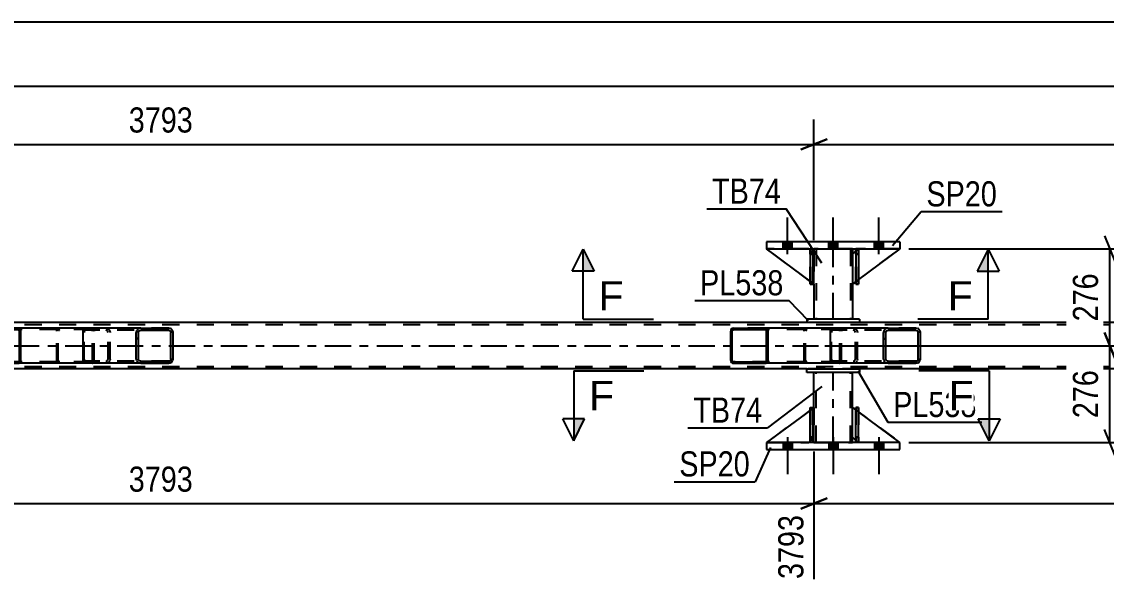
# Model space of a CAD drawing. Header units: millimetres. Extents: x 0 to 841, y 0 to 594.
# Drawn here: x 155.2 to 278.8, y 205.2 to 269.4 of the extents above; entities that cross this region are included whole.
import ezdxf

# ---------------------------------------------------------------- set-up
doc = ezdxf.new("R2010")
doc.units = ezdxf.units.MM
doc.linetypes.add('DXK_LINE_DOT2', pattern=[3.9198, 1.9599, -1.9599])
doc.linetypes.add('DXK_LINE_DOT3', pattern=[5.9187, 2.979, -0.9799, 0.9799, -0.9799])
doc.styles.add('Arial', font='ARIAL.TTF', dxfattribs={"height": 0.2})
doc.styles.add('Arial Narrow', font='ARIALN.TTF', dxfattribs={"height": 0.2})

# ---------------------------------------------------------------- blocks, each defined once
blk = doc.blocks.new('Bolt-318887466-3120 - 3094')
at = {"linetype": 'Continuous'}
for points in [[(241.98, 243.45), (243.02, 243.45), (243.02, 244.25), (241.98, 244.25)], [(241.98, 243.45), (243.02, 243.45), (243.02, 244.25), (241.98, 244.25)], [(241.98, 243.45), (243.02, 243.45), (243.02, 244.25), (241.98, 244.25)], [(247.18, 243.45), (248.22, 243.45), (248.22, 244.25), (247.18, 244.25)], [(247.18, 243.45), (248.22, 243.45), (248.22, 244.25), (247.18, 244.25)], [(252.38, 243.45), (253.42, 243.45), (253.42, 244.25), (252.38, 244.25)], [(252.38, 243.45), (253.42, 243.45), (253.42, 244.25), (252.38, 244.25)], [(252.38, 243.45), (253.42, 243.45), (253.42, 244.25), (252.38, 244.25)]]:
    blk.add_hatch(color=1, dxfattribs=at).paths.add_polyline_path(points)
at = {"color": 1, "linetype": 'Continuous'}
for p, q in [((242.5, 242.85), (242.5, 247.05)), ((242.5, 242.85), (242.5, 247.05)), ((242.5, 242.85), (242.5, 247.05)), ((247.7, 242.85), (247.7, 247.05)), ((247.7, 242.85), (247.7, 247.05)), ((252.9, 242.85), (252.9, 247.05)), ((252.9, 242.85), (252.9, 247.05)), ((252.9, 242.85), (252.9, 247.05)), ((241.98, 243.45), (241.98, 244.25)), ((241.98, 243.45), (241.98, 244.25)), ((241.98, 243.45), (241.98, 244.25)), ((243.02, 243.45), (243.02, 244.25)), ((243.02, 243.45), (243.02, 244.25)), ((243.02, 243.45), (243.02, 244.25)), ((247.18, 243.45), (247.18, 244.25)), ((247.18, 243.45), (247.18, 244.25)), ((248.22, 243.45), (248.22, 244.25)), ((248.22, 243.45), (248.22, 244.25)), ((252.38, 243.45), (252.38, 244.25)), ((252.38, 243.45), (252.38, 244.25)), ((252.38, 243.45), (252.38, 244.25)), ((253.42, 243.45), (253.42, 244.25)), ((253.42, 243.45), (253.42, 244.25)), ((253.42, 243.45), (253.42, 244.25))]:
    blk.add_line(p, q, dxfattribs=at)
blk = doc.blocks.new('Part-318887466-3236 - 3094')
at = {"linetype": 'Continuous'}
h = blk.add_hatch(dxfattribs=at)
h.set_pattern_fill('', scale=0.7, style=0, pattern_type=0)
h.set_pattern_definition([(45, (240.254, 234.2122), (-1.57154, 1.57154), [])])
h.paths.add_polyline_path([(240.28, 234.09), (240.25, 234.21), (240.18, 234.32), (240.07, 234.39), (239.94, 234.41), (236.36, 234.41), (236.23, 234.39), (236.12, 234.32), (236.05, 234.21), (236.02, 234.09), (236.02, 230.73), (236.05, 230.61), (236.12, 230.5), (236.23, 230.43), (236.36, 230.41), (239.94, 230.41), (240.07, 230.43), (240.18, 230.5), (240.25, 230.61), (240.28, 230.73)])
h.paths.add_polyline_path([(240.1, 230.67), (240.06, 230.62), (240, 230.58), (239.94, 230.57), (236.36, 230.57), (236.3, 230.58), (236.24, 230.62), (236.21, 230.67), (236.19, 230.73), (236.19, 234.09), (236.21, 234.15), (236.24, 234.2), (236.3, 234.24), (236.36, 234.25), (239.94, 234.25), (240, 234.24), (240.06, 234.2), (240.1, 234.15), (240.11, 234.09), (240.11, 230.73)])
at = {"color": 2, "linetype": 'Continuous'}
for p, q in [((236.05, 234.21), (236.02, 234.09)), ((236.02, 230.73), (236.02, 234.09)), ((236.19, 234.09), (236.21, 234.15)), ((236.19, 230.73), (236.19, 234.09)), ((236.21, 234.15), (236.24, 234.2)), ((236.36, 234.41), (236.23, 234.39)), ((236.24, 234.2), (236.3, 234.24)), ((236.3, 234.24), (236.36, 234.25)), ((236.36, 234.41), (239.94, 234.41)), ((236.36, 234.25), (239.94, 234.25)), ((247.64, 234.41), (239.94, 234.41)), ((240.07, 234.39), (239.94, 234.41)), ((239.94, 234.25), (240, 234.24)), ((240, 234.24), (240.06, 234.2)), ((240.06, 234.2), (240.1, 234.15)), ((240.1, 234.15), (240.11, 234.09)), ((240.11, 230.73), (240.11, 234.09)), ((240.28, 234.09), (240.25, 234.21)), ((240.28, 230.73), (240.28, 234.09)), ((236.02, 230.73), (236.05, 230.61)), ((236.21, 230.67), (236.19, 230.73)), ((236.24, 230.62), (236.21, 230.67)), ((236.23, 230.43), (236.36, 230.41)), ((236.3, 230.58), (236.24, 230.62)), ((236.36, 230.57), (236.3, 230.58)), ((236.36, 230.57), (239.94, 230.57)), ((236.36, 230.41), (239.94, 230.41)), ((240, 230.58), (239.94, 230.57)), ((239.94, 230.41), (240.07, 230.43)), ((247.64, 230.41), (239.94, 230.41)), ((240.06, 230.62), (240, 230.58)), ((240.1, 230.67), (240.06, 230.62)), ((240.11, 230.73), (240.1, 230.67)), ((240.25, 230.61), (240.28, 230.73))]:
    blk.add_line(p, q, dxfattribs=at)
at = {"color": 7, "linetype": 'DXK_LINE_DOT2'}
for p, q in [((239.94, 234.41), (236.36, 234.41)), ((248.29, 234.25), (236.36, 234.25)), ((244.37, 234.09), (244.4, 234.21)), ((244.37, 230.73), (244.37, 234.09)), ((244.56, 234.15), (244.54, 234.09)), ((244.54, 230.73), (244.54, 234.09)), ((244.59, 234.2), (244.56, 234.15)), ((244.58, 234.39), (244.71, 234.41)), ((244.65, 234.24), (244.59, 234.2)), ((244.71, 234.25), (244.65, 234.24)), ((248.29, 234.41), (247.64, 234.41)), ((248.29, 234.41), (248.42, 234.39)), ((248.35, 234.24), (248.29, 234.25)), ((248.41, 234.2), (248.35, 234.24)), ((248.45, 234.15), (248.41, 234.2)), ((248.46, 234.09), (248.45, 234.15)), ((248.46, 230.73), (248.46, 234.09)), ((248.6, 234.21), (248.62, 234.11)), ((248.62, 234.11), (248.63, 234.09)), ((248.63, 230.73), (248.63, 234.09)), ((248.29, 230.57), (236.36, 230.57)), ((239.94, 230.41), (236.36, 230.41)), ((244.4, 230.61), (244.37, 230.73)), ((244.54, 230.73), (244.56, 230.67)), ((244.56, 230.67), (244.59, 230.62)), ((244.71, 230.41), (244.58, 230.43)), ((244.59, 230.62), (244.61, 230.61)), ((244.61, 230.61), (244.65, 230.58)), ((244.65, 230.58), (244.71, 230.57)), ((248.29, 230.41), (247.64, 230.41)), ((248.29, 230.57), (248.35, 230.58)), ((248.42, 230.43), (248.29, 230.41)), ((248.35, 230.58), (248.41, 230.62)), ((248.41, 230.62), (248.45, 230.67)), ((248.45, 230.67), (248.46, 230.73)), ((248.62, 230.71), (248.6, 230.61)), ((248.63, 230.73), (248.62, 230.71))]:
    blk.add_line(p, q, dxfattribs=at)
at = {"color": 2, "linetype": 'Continuous'}
for centre, start, end in [((236.35, 234.08), 110.7583, 155.68), ((239.95, 234.08), 24.32, 69.2417), ((236.35, 230.74), 204.32, 249.2417), ((239.95, 230.74), 290.7583, 335.68)]:
    blk.add_arc(centre, 0.331, start, end, dxfattribs=at)
at = {"color": 7, "linetype": 'DXK_LINE_DOT2'}
for centre, start, end in [((244.7, 234.08), 110.7583, 155.68), ((244.7, 230.74), 204.32, 249.2417), ((248.3, 230.74), 290.7583, 335.68)]:
    blk.add_arc(centre, 0.331, start, end, dxfattribs=at)
blk = doc.blocks.new('Bolt-318887466-3119 - 3094')
at = {"linetype": 'Continuous'}
for points in [[(243.02, 221.37), (241.98, 221.37), (241.98, 220.57), (243.02, 220.57)], [(243.02, 221.37), (241.98, 221.37), (241.98, 220.57), (243.02, 220.57)], [(243.02, 221.37), (241.98, 221.37), (241.98, 220.57), (243.02, 220.57)], [(248.22, 221.37), (247.18, 221.37), (247.18, 220.57), (248.22, 220.57)], [(248.22, 221.37), (247.18, 221.37), (247.18, 220.57), (248.22, 220.57)], [(253.42, 221.37), (252.38, 221.37), (252.38, 220.57), (253.42, 220.57)], [(253.42, 221.37), (252.38, 221.37), (252.38, 220.57), (253.42, 220.57)], [(253.42, 221.37), (252.38, 221.37), (252.38, 220.57), (253.42, 220.57)]]:
    blk.add_hatch(color=1, dxfattribs=at).paths.add_polyline_path(points)
at = {"color": 1, "linetype": 'Continuous'}
for p, q in [((241.98, 221.37), (241.98, 220.57)), ((241.98, 221.37), (241.98, 220.57)), ((241.98, 221.37), (241.98, 220.57)), ((242.5, 221.97), (242.5, 217.77)), ((242.5, 221.97), (242.5, 217.77)), ((242.5, 221.97), (242.5, 217.77)), ((243.02, 221.37), (243.02, 220.57)), ((243.02, 221.37), (243.02, 220.57)), ((243.02, 221.37), (243.02, 220.57)), ((247.18, 221.37), (247.18, 220.57)), ((247.18, 221.37), (247.18, 220.57)), ((247.7, 221.97), (247.7, 217.77)), ((247.7, 221.97), (247.7, 217.77)), ((248.22, 221.37), (248.22, 220.57)), ((248.22, 221.37), (248.22, 220.57)), ((252.38, 221.37), (252.38, 220.57)), ((252.38, 221.37), (252.38, 220.57)), ((252.38, 221.37), (252.38, 220.57)), ((252.9, 221.97), (252.9, 217.77)), ((252.9, 221.97), (252.9, 217.77)), ((252.9, 221.97), (252.9, 217.77)), ((253.42, 221.37), (253.42, 220.57)), ((253.42, 221.37), (253.42, 220.57)), ((253.42, 221.37), (253.42, 220.57))]:
    blk.add_line(p, q, dxfattribs=at)
blk = doc.blocks.new('Part-318887466-3238 - 3094')
at = {"linetype": 'Continuous'}
h = blk.add_hatch(dxfattribs=at)
h.set_pattern_fill('', scale=0.7, style=0, pattern_type=0)
h.set_pattern_definition([(45, (155.1198, 234.2122), (-1.57154, 1.57154), [])])
h.paths.add_polyline_path([(155.15, 234.09), (155.12, 234.21), (155.05, 234.32), (154.94, 234.39), (154.81, 234.41), (151.23, 234.41), (151.1, 234.39), (150.99, 234.32), (150.91, 234.21), (150.89, 234.09), (150.89, 230.73), (150.91, 230.61), (150.99, 230.5), (151.1, 230.43), (151.23, 230.41), (154.81, 230.41), (154.94, 230.43), (155.05, 230.5), (155.12, 230.61), (155.15, 230.73)])
h.paths.add_polyline_path([(154.96, 230.67), (154.93, 230.62), (154.87, 230.58), (154.81, 230.57), (151.23, 230.57), (151.16, 230.58), (151.11, 230.62), (151.07, 230.67), (151.06, 230.73), (151.06, 234.09), (151.07, 234.15), (151.11, 234.2), (151.16, 234.24), (151.23, 234.25), (154.81, 234.25), (154.87, 234.24), (154.93, 234.2), (154.96, 234.15), (154.98, 234.09), (154.98, 230.73)])
at = {"color": 2, "linetype": 'Continuous'}
for p, q in [((150.91, 234.21), (150.89, 234.09)), ((150.89, 230.73), (150.89, 234.09)), ((151.06, 234.09), (151.07, 234.15)), ((151.06, 230.73), (151.06, 234.09)), ((151.07, 234.15), (151.11, 234.2)), ((151.23, 234.41), (151.1, 234.39)), ((151.11, 234.2), (151.16, 234.24)), ((151.16, 234.24), (151.23, 234.25)), ((151.23, 234.41), (154.81, 234.41)), ((151.23, 234.25), (154.81, 234.25)), ((162.5, 234.41), (154.81, 234.41)), ((154.94, 234.39), (154.81, 234.41)), ((154.81, 234.25), (154.87, 234.24)), ((154.87, 234.24), (154.93, 234.2)), ((154.93, 234.2), (154.96, 234.15)), ((154.96, 234.15), (154.98, 234.09)), ((154.98, 230.73), (154.98, 234.09)), ((155.15, 234.09), (155.12, 234.21)), ((155.15, 230.73), (155.15, 234.09)), ((150.89, 230.73), (150.91, 230.61)), ((151.07, 230.67), (151.06, 230.73)), ((151.11, 230.62), (151.07, 230.67)), ((151.1, 230.43), (151.23, 230.41)), ((151.16, 230.58), (151.11, 230.62)), ((151.23, 230.57), (151.16, 230.58)), ((151.23, 230.57), (154.81, 230.57)), ((151.23, 230.41), (154.81, 230.41)), ((154.87, 230.58), (154.81, 230.57)), ((154.81, 230.41), (154.94, 230.43)), ((162.5, 230.41), (154.81, 230.41)), ((154.93, 230.62), (154.87, 230.58)), ((154.96, 230.67), (154.93, 230.62)), ((154.98, 230.73), (154.96, 230.67)), ((155.12, 230.61), (155.15, 230.73))]:
    blk.add_line(p, q, dxfattribs=at)
at = {"color": 7, "linetype": 'DXK_LINE_DOT2'}
for p, q in [((154.81, 234.41), (151.23, 234.41)), ((163.15, 234.25), (151.23, 234.25)), ((159.24, 234.09), (159.26, 234.21)), ((159.24, 230.73), (159.24, 234.09)), ((159.42, 234.15), (159.41, 234.09)), ((159.41, 230.73), (159.41, 234.09)), ((159.46, 234.2), (159.42, 234.15)), ((159.45, 234.39), (159.58, 234.41)), ((159.51, 234.24), (159.46, 234.2)), ((159.58, 234.25), (159.51, 234.24)), ((163.15, 234.41), (162.5, 234.41)), ((163.15, 234.41), (163.28, 234.39)), ((163.22, 234.24), (163.15, 234.25)), ((163.27, 234.2), (163.22, 234.24)), ((163.31, 234.15), (163.27, 234.2)), ((163.32, 234.09), (163.31, 234.15)), ((163.32, 230.73), (163.32, 234.09)), ((163.47, 234.21), (163.49, 234.09)), ((163.49, 230.73), (163.49, 234.09)), ((163.15, 230.57), (151.23, 230.57)), ((154.81, 230.41), (151.23, 230.41)), ((159.26, 230.61), (159.24, 230.73)), ((159.41, 230.73), (159.42, 230.67)), ((159.42, 230.67), (159.46, 230.62)), ((159.58, 230.41), (159.45, 230.43)), ((159.46, 230.62), (159.47, 230.61)), ((159.47, 230.61), (159.51, 230.58)), ((159.51, 230.58), (159.58, 230.57)), ((163.15, 230.41), (162.5, 230.41)), ((163.15, 230.57), (163.22, 230.58)), ((163.28, 230.43), (163.15, 230.41)), ((163.22, 230.58), (163.27, 230.62)), ((163.27, 230.62), (163.31, 230.67)), ((163.31, 230.67), (163.32, 230.73)), ((163.49, 230.71), (163.47, 230.61)), ((163.49, 230.73), (163.49, 230.71))]:
    blk.add_line(p, q, dxfattribs=at)
at = {"color": 2, "linetype": 'Continuous'}
for centre, start, end in [((151.22, 234.08), 110.7583, 155.68), ((154.82, 234.08), 24.32, 69.2417), ((151.22, 230.74), 204.32, 249.2417), ((154.82, 230.74), 290.7583, 335.68)]:
    blk.add_arc(centre, 0.331, start, end, dxfattribs=at)
at = {"color": 7, "linetype": 'DXK_LINE_DOT2'}
for centre, start, end in [((159.57, 234.08), 110.7583, 155.68), ((163.17, 234.08), 24.32, 69.2417), ((159.57, 230.74), 204.32, 249.2417), ((163.17, 230.74), 290.7583, 335.68)]:
    blk.add_arc(centre, 0.331, start, end, dxfattribs=at)
blk = doc.blocks.new('Part-318887466-3174 - 3094')
at = {"color": 2, "linetype": 'Continuous'}
for p, q in [((244.7, 235.05), (106.92, 235.05)), ((499.92, 235.05), (250.7, 235.05)), ((244.7, 229.77), (106.92, 229.77)), ((499.92, 229.77), (250.7, 229.77))]:
    blk.add_line(p, q, dxfattribs=at)
at = {"color": 7, "linetype": 'DXK_LINE_DOT2'}
for p, q in [((769.03, 234.81), (106.92, 234.81)), ((250.7, 235.05), (244.7, 235.05)), ((769.03, 230.01), (106.92, 230.01)), ((250.7, 229.77), (244.7, 229.77))]:
    blk.add_line(p, q, dxfattribs=at)
at = {"color": 7, "linetype": 'DXK_LINE_DOT3'}
blk.add_line((106.92, 232.41), (769.03, 232.41), dxfattribs=at)
blk = doc.blocks.new('Part-318887466-3250 - 3094')
at = {"color": 2, "linetype": 'Continuous'}
for p, q in [((245.5, 243.45), (245.5, 242.85)), ((249.9, 243.45), (249.9, 242.85)), ((245.5, 239.45), (245.5, 235.45)), ((249.9, 239.45), (249.9, 235.45))]:
    blk.add_line(p, q, dxfattribs=at)
at = {"color": 7, "linetype": 'DXK_LINE_DOT2'}
for p, q in [((249.9, 243.45), (245.5, 243.45)), ((245.74, 243.45), (245.74, 235.45)), ((249.66, 243.45), (249.66, 235.45)), ((245.5, 242.85), (245.5, 239.45)), ((249.9, 242.85), (249.9, 239.45)), ((249.9, 235.45), (245.5, 235.45))]:
    blk.add_line(p, q, dxfattribs=at)
at = {"color": 7, "linetype": 'DXK_LINE_DOT3'}
blk.add_line((247.7, 235.45), (247.7, 243.45), dxfattribs=at)
blk = doc.blocks.new('Part-318887466-3223 - 3094')
at = {"color": 2, "linetype": 'Continuous'}
for p, q in [((250.7, 235.45), (244.7, 235.45)), ((244.7, 235.45), (244.7, 235.05)), ((250.7, 235.05), (244.7, 235.05)), ((250.7, 235.45), (250.7, 235.05))]:
    blk.add_line(p, q, dxfattribs=at)
blk = doc.blocks.new('Part-318887466-3230 - 3094')
at = {"color": 2, "linetype": 'Continuous'}
for p, q in [((250.58, 243.45), (250.26, 243.45)), ((250.26, 243.45), (250.26, 239.45)), ((250.58, 243.45), (250.58, 243.45)), ((250.58, 243.45), (250.58, 239.45)), ((250.58, 239.45), (250.26, 239.45))]:
    blk.add_line(p, q, dxfattribs=at)
at = {"color": 7, "linetype": 'DXK_LINE_DOT2'}
for p, q in [((250.26, 242.85), (250.26, 243.45)), ((250.58, 242.85), (250.58, 243.45)), ((250.58, 243.45), (250.58, 243.45)), ((250.58, 242.85), (250.26, 242.85)), ((250.26, 242.85), (250.26, 239.45)), ((250.58, 239.45), (250.58, 242.85))]:
    blk.add_line(p, q, dxfattribs=at)
blk = doc.blocks.new('Part-318887466-3235 - 3094')
at = {"linetype": 'Continuous'}
h = blk.add_hatch(dxfattribs=at)
h.set_pattern_fill('', scale=0.7, style=0, pattern_type=0)
h.set_pattern_definition([(45, (257.586, 234.1134), (-1.57154, 1.57154), [])])
h.paths.add_polyline_path([(257.62, 233.93), (257.59, 234.11), (257.48, 234.27), (257.31, 234.37), (257.12, 234.41), (253.94, 234.41), (253.74, 234.37), (253.58, 234.27), (253.47, 234.11), (253.43, 233.93), (253.43, 230.89), (253.47, 230.71), (253.58, 230.55), (253.74, 230.45), (253.94, 230.41), (257.12, 230.41), (257.31, 230.45), (257.48, 230.55), (257.59, 230.71), (257.62, 230.89)])
h.paths.add_polyline_path([(257.35, 230.8), (257.3, 230.72), (257.22, 230.67), (257.12, 230.65), (253.94, 230.65), (253.84, 230.67), (253.76, 230.72), (253.71, 230.8), (253.69, 230.89), (253.69, 233.93), (253.71, 234.02), (253.76, 234.1), (253.84, 234.15), (253.94, 234.17), (257.12, 234.17), (257.22, 234.15), (257.3, 234.1), (257.35, 234.02), (257.37, 233.93), (257.37, 230.89)])
at = {"color": 2, "linetype": 'Continuous'}
for p, q in [((247.37, 233.93), (247.39, 234.11)), ((247.37, 230.89), (247.37, 233.93)), ((247.39, 234.11), (247.45, 234.27)), ((247.45, 234.27), (247.53, 234.37)), ((247.53, 234.37), (247.64, 234.41)), ((253.94, 234.41), (247.64, 234.41)), ((253.47, 234.11), (253.43, 233.93)), ((253.43, 230.89), (253.43, 233.93)), ((253.69, 233.93), (253.71, 234.02)), ((253.69, 230.89), (253.69, 233.93)), ((253.71, 234.02), (253.76, 234.1)), ((253.94, 234.41), (253.74, 234.37)), ((253.76, 234.1), (253.84, 234.15)), ((253.84, 234.15), (253.94, 234.17)), ((253.94, 234.41), (257.12, 234.41)), ((253.94, 234.17), (257.12, 234.17)), ((257.31, 234.37), (257.12, 234.41)), ((257.12, 234.17), (257.22, 234.15)), ((257.22, 234.15), (257.3, 234.1)), ((257.3, 234.1), (257.35, 234.02)), ((257.35, 234.02), (257.37, 233.93)), ((257.37, 230.89), (257.37, 233.93)), ((257.62, 233.93), (257.59, 234.11)), ((257.62, 230.89), (257.62, 233.93)), ((247.39, 230.71), (247.37, 230.89)), ((247.45, 230.55), (247.39, 230.71)), ((247.53, 230.45), (247.45, 230.55)), ((247.64, 230.41), (247.53, 230.45)), ((253.94, 230.41), (247.64, 230.41)), ((253.43, 230.89), (253.47, 230.71)), ((253.71, 230.8), (253.69, 230.89)), ((253.76, 230.72), (253.71, 230.8)), ((253.74, 230.45), (253.94, 230.41)), ((253.84, 230.67), (253.76, 230.72)), ((253.94, 230.65), (253.84, 230.67)), ((253.94, 230.65), (257.12, 230.65)), ((253.94, 230.41), (257.12, 230.41)), ((257.22, 230.67), (257.12, 230.65)), ((257.12, 230.41), (257.31, 230.45)), ((257.3, 230.72), (257.22, 230.67)), ((257.35, 230.8), (257.3, 230.72)), ((257.37, 230.89), (257.35, 230.8)), ((257.59, 230.71), (257.62, 230.89))]:
    blk.add_line(p, q, dxfattribs=at)
at = {"color": 7, "linetype": 'DXK_LINE_DOT2'}
for p, q in [((247.51, 234.02), (247.5, 233.93)), ((247.5, 230.89), (247.5, 233.93)), ((247.54, 234.1), (247.51, 234.02)), ((247.59, 234.15), (247.54, 234.1)), ((247.64, 234.17), (247.59, 234.15)), ((257.12, 234.17), (247.64, 234.17)), ((248.63, 234.17), (248.63, 234.41)), ((249.97, 234.41), (250.16, 234.37)), ((250.07, 234.15), (249.97, 234.17)), ((250.15, 234.1), (250.07, 234.15)), ((250.2, 234.02), (250.15, 234.1)), ((250.22, 233.93), (250.2, 234.02)), ((250.22, 230.89), (250.22, 233.93)), ((250.44, 234.11), (250.47, 233.93)), ((250.47, 230.89), (250.47, 233.93)), ((257.12, 234.41), (253.94, 234.41)), ((247.5, 230.89), (247.51, 230.8)), ((247.51, 230.8), (247.54, 230.72)), ((247.54, 230.72), (247.59, 230.67)), ((247.59, 230.67), (247.64, 230.65)), ((257.12, 230.65), (247.64, 230.65)), ((248.63, 230.41), (248.63, 230.65)), ((249.97, 230.65), (250.07, 230.67)), ((250.16, 230.45), (249.97, 230.41)), ((250.07, 230.67), (250.15, 230.72)), ((250.15, 230.72), (250.2, 230.8)), ((250.2, 230.8), (250.22, 230.89)), ((250.47, 230.89), (250.44, 230.71)), ((257.12, 230.41), (253.94, 230.41))]:
    blk.add_line(p, q, dxfattribs=at)
for centre, start, end in [((249.99, 233.91), 23.8494, 68.8059), ((249.99, 230.9), 291.1941, 336.1506)]:
    blk.add_arc(centre, 0.492, start, end, dxfattribs=at)
at = {"color": 2, "linetype": 'Continuous'}
for centre, start, end in [((253.92, 233.91), 111.1941, 156.1506), ((257.14, 233.91), 23.8494, 68.8059), ((253.92, 230.9), 203.8494, 248.8059), ((257.14, 230.9), 291.1941, 336.1506)]:
    blk.add_arc(centre, 0.492, start, end, dxfattribs=at)
blk = doc.blocks.new('Part-318887466-3237 - 3094')
at = {"linetype": 'Continuous'}
h = blk.add_hatch(dxfattribs=at)
h.set_pattern_fill('', scale=0.7, style=0, pattern_type=0)
h.set_pattern_definition([(45, (172.4518, 234.1134), (-1.57154, 1.57154), [])])
h.paths.add_polyline_path([(172.49, 233.93), (172.45, 234.11), (172.34, 234.27), (172.18, 234.37), (171.99, 234.41), (168.8, 234.41), (168.61, 234.37), (168.45, 234.27), (168.34, 234.11), (168.3, 233.93), (168.3, 230.89), (168.34, 230.71), (168.45, 230.55), (168.61, 230.45), (168.8, 230.41), (171.99, 230.41), (172.18, 230.45), (172.34, 230.55), (172.45, 230.71), (172.49, 230.89)])
h.paths.add_polyline_path([(172.22, 230.8), (172.17, 230.72), (172.08, 230.67), (171.99, 230.65), (168.8, 230.65), (168.71, 230.67), (168.63, 230.72), (168.57, 230.8), (168.55, 230.89), (168.55, 233.93), (168.57, 234.02), (168.63, 234.1), (168.71, 234.15), (168.8, 234.17), (171.99, 234.17), (172.08, 234.15), (172.17, 234.1), (172.22, 234.02), (172.24, 233.93), (172.24, 230.89)])
at = {"color": 2, "linetype": 'Continuous'}
for p, q in [((162.23, 233.93), (162.25, 234.11)), ((162.23, 230.89), (162.23, 233.93)), ((162.25, 234.11), (162.31, 234.27)), ((162.31, 234.27), (162.4, 234.37)), ((162.4, 234.37), (162.5, 234.41)), ((168.8, 234.41), (162.5, 234.41)), ((168.34, 234.11), (168.3, 233.93)), ((168.3, 230.89), (168.3, 233.93)), ((168.55, 233.93), (168.57, 234.02)), ((168.55, 230.89), (168.55, 233.93)), ((168.57, 234.02), (168.63, 234.1)), ((168.8, 234.41), (168.61, 234.37)), ((168.63, 234.1), (168.71, 234.15)), ((168.71, 234.15), (168.8, 234.17)), ((168.8, 234.41), (171.99, 234.41)), ((168.8, 234.17), (171.99, 234.17)), ((172.18, 234.37), (171.99, 234.41)), ((171.99, 234.17), (172.08, 234.15)), ((172.08, 234.15), (172.17, 234.1)), ((172.17, 234.1), (172.22, 234.02)), ((172.22, 234.02), (172.24, 233.93)), ((172.24, 230.89), (172.24, 233.93)), ((172.49, 233.93), (172.45, 234.11)), ((172.49, 230.89), (172.49, 233.93)), ((162.25, 230.71), (162.23, 230.89)), ((162.31, 230.55), (162.25, 230.71)), ((162.4, 230.45), (162.31, 230.55)), ((162.5, 230.41), (162.4, 230.45)), ((168.8, 230.41), (162.5, 230.41)), ((168.3, 230.89), (168.34, 230.71)), ((168.57, 230.8), (168.55, 230.89)), ((168.63, 230.72), (168.57, 230.8)), ((168.61, 230.45), (168.8, 230.41)), ((168.71, 230.67), (168.63, 230.72)), ((168.8, 230.65), (168.71, 230.67)), ((168.8, 230.65), (171.99, 230.65)), ((168.8, 230.41), (171.99, 230.41)), ((172.08, 230.67), (171.99, 230.65)), ((171.99, 230.41), (172.18, 230.45)), ((172.17, 230.72), (172.08, 230.67)), ((172.22, 230.8), (172.17, 230.72)), ((172.24, 230.89), (172.22, 230.8)), ((172.45, 230.71), (172.49, 230.89))]:
    blk.add_line(p, q, dxfattribs=at)
at = {"color": 7, "linetype": 'DXK_LINE_DOT2'}
for p, q in [((162.38, 234.02), (162.37, 233.93)), ((162.37, 230.89), (162.37, 233.93)), ((162.41, 234.1), (162.38, 234.02)), ((162.45, 234.15), (162.41, 234.1)), ((162.5, 234.17), (162.45, 234.15)), ((171.99, 234.17), (162.5, 234.17)), ((163.49, 234.17), (163.49, 234.41)), ((164.84, 234.41), (165.03, 234.37)), ((164.93, 234.15), (164.84, 234.17)), ((165.01, 234.1), (164.93, 234.15)), ((165.07, 234.02), (165.01, 234.1)), ((165.09, 233.93), (165.07, 234.02)), ((165.09, 230.89), (165.09, 233.93)), ((165.3, 234.11), (165.34, 233.93)), ((165.34, 230.89), (165.34, 233.93)), ((171.99, 234.41), (168.8, 234.41)), ((162.37, 230.89), (162.38, 230.8)), ((162.38, 230.8), (162.41, 230.72)), ((162.41, 230.72), (162.45, 230.67)), ((162.45, 230.67), (162.5, 230.65)), ((171.99, 230.65), (162.5, 230.65)), ((163.49, 230.41), (163.49, 230.65)), ((164.84, 230.65), (164.93, 230.67)), ((165.03, 230.45), (164.84, 230.41)), ((164.93, 230.67), (165.01, 230.72)), ((165.01, 230.72), (165.07, 230.8)), ((165.07, 230.8), (165.09, 230.89)), ((165.34, 230.89), (165.3, 230.71)), ((171.99, 230.41), (168.8, 230.41))]:
    blk.add_line(p, q, dxfattribs=at)
for centre, start, end in [((164.85, 233.91), 23.8494, 68.8059), ((164.85, 230.9), 291.1941, 336.1506)]:
    blk.add_arc(centre, 0.492, start, end, dxfattribs=at)
at = {"color": 2, "linetype": 'Continuous'}
for centre, start, end in [((168.79, 233.91), 111.1941, 156.1506), ((172, 233.91), 23.8494, 68.8059), ((168.79, 230.9), 203.8494, 248.8059), ((172, 230.9), 291.1941, 336.1506)]:
    blk.add_arc(centre, 0.492, start, end, dxfattribs=at)
blk = doc.blocks.new('Part-318887466-3252 - 3094')
at = {"color": 7, "linetype": 'DXK_LINE_DOT2'}
for p, q in [((245.06, 242.85), (245.06, 243.45)), ((245.06, 243.45), (245.06, 243.45)), ((245.06, 243.45), (245.06, 239.45)), ((245.38, 243.45), (245.06, 243.45)), ((245.38, 242.85), (245.38, 243.45)), ((245.38, 239.45), (245.38, 243.45)), ((245.06, 239.45), (245.06, 242.85)), ((245.06, 242.85), (245.38, 242.85)), ((245.38, 242.85), (245.38, 239.45)), ((245.06, 239.45), (245.38, 239.45))]:
    blk.add_line(p, q, dxfattribs=at)
blk = doc.blocks.new('Part-318887466-3258 - 3094')
at = {"color": 2, "linetype": 'Continuous'}
for p, q in [((255.3, 221.37), (240.1, 221.37)), ((240.1, 221.37), (240.1, 220.57)), ((255.3, 220.57), (255.3, 221.37)), ((240.1, 220.57), (255.3, 220.57))]:
    blk.add_line(p, q, dxfattribs=at)
blk = doc.blocks.new('Part-318887466-3263 - 3094')
at = {"color": 2, "linetype": 'Continuous'}
for p, q in [((255.3, 244.25), (240.1, 244.25)), ((240.1, 244.25), (240.1, 243.45)), ((240.1, 243.45), (255.3, 243.45)), ((255.3, 244.25), (255.3, 243.45))]:
    blk.add_line(p, q, dxfattribs=at)
blk = doc.blocks.new('Part-318887466-3268 - 3094')
at = {"color": 2, "linetype": 'Continuous'}
for p, q in [((245.5, 225.37), (245.5, 229.37)), ((249.9, 225.37), (249.9, 229.37)), ((245.5, 221.37), (245.5, 221.97)), ((249.9, 221.37), (249.9, 221.97))]:
    blk.add_line(p, q, dxfattribs=at)
at = {"color": 7, "linetype": 'DXK_LINE_DOT2'}
for p, q in [((249.9, 229.37), (245.5, 229.37)), ((245.74, 221.37), (245.74, 229.37)), ((249.66, 221.37), (249.66, 229.37)), ((245.5, 221.97), (245.5, 225.37)), ((249.9, 221.97), (249.9, 225.37)), ((245.5, 221.37), (249.9, 221.37))]:
    blk.add_line(p, q, dxfattribs=at)
at = {"color": 7, "linetype": 'DXK_LINE_DOT3'}
blk.add_line((247.7, 221.37), (247.7, 229.37), dxfattribs=at)
blk = doc.blocks.new('Part-318887466-3273 - 3094')
at = {"color": 2, "linetype": 'Continuous'}
for p, q in [((244.7, 229.77), (250.7, 229.77)), ((244.7, 229.37), (244.7, 229.77)), ((250.7, 229.37), (244.7, 229.37)), ((250.7, 229.77), (250.7, 229.37))]:
    blk.add_line(p, q, dxfattribs=at)
blk = doc.blocks.new('Part-318887466-3275 - 3094')
at = {"color": 7, "linetype": 'DXK_LINE_DOT2'}
for p, q in [((250.58, 225.37), (250.26, 225.37)), ((250.26, 221.97), (250.26, 225.37)), ((250.26, 225.37), (250.26, 221.37)), ((250.58, 225.37), (250.58, 221.97)), ((250.58, 221.37), (250.58, 225.37)), ((250.58, 221.97), (250.26, 221.97)), ((250.26, 221.37), (250.26, 221.97)), ((250.58, 221.37), (250.26, 221.37)), ((250.58, 221.97), (250.58, 221.37)), ((250.58, 221.37), (250.58, 221.37))]:
    blk.add_line(p, q, dxfattribs=at)
blk = doc.blocks.new('Part-318887466-3277 - 3094')
at = {"color": 2, "linetype": 'Continuous'}
for p, q in [((250.26, 221.37), (250.26, 225.37)), ((250.26, 225.37), (250.58, 225.37)), ((250.58, 221.37), (250.58, 225.37)), ((250.26, 221.37), (250.26, 221.37)), ((250.58, 221.37), (250.26, 221.37))]:
    blk.add_line(p, q, dxfattribs=at)
at = {"color": 7, "linetype": 'DXK_LINE_DOT2'}
for p, q in [((250.26, 225.37), (250.26, 221.97)), ((250.58, 221.97), (250.58, 225.37)), ((250.26, 221.97), (250.26, 221.37)), ((250.26, 221.97), (250.58, 221.97)), ((250.58, 221.37), (250.58, 221.97)), ((250.58, 221.37), (250.58, 221.37))]:
    blk.add_line(p, q, dxfattribs=at)
blk = doc.blocks.new('Part-318887466-3304 - 3094')
at = {"color": 7, "linetype": 'DXK_LINE_DOT2'}
for p, q in [((250.5, 243.45), (250.26, 243.2)), ((255.3, 243.45), (250.5, 243.45)), ((250.58, 239.95), (250.26, 239.71))]:
    blk.add_line(p, q, dxfattribs=at)
at = {"color": 2, "linetype": 'Continuous'}
for p, q in [((255.3, 243.45), (250.58, 239.95)), ((250.26, 243.2), (249.9, 242.85)), ((249.9, 242.85), (249.9, 239.45)), ((250.26, 239.71), (249.9, 239.45))]:
    blk.add_line(p, q, dxfattribs=at)
blk = doc.blocks.new('Part-318887466-3305 - 3094')
at = {"color": 7, "linetype": 'DXK_LINE_DOT2'}
for p, q in [((250.5, 243.45), (249.9, 242.85)), ((249.9, 239.45), (255.3, 243.45)), ((255.3, 243.45), (250.5, 243.45)), ((249.9, 242.85), (249.9, 239.45))]:
    blk.add_line(p, q, dxfattribs=at)
blk = doc.blocks.new('Part-318887466-3306 - 3094')
at = {"color": 2, "linetype": 'Continuous'}
for p, q in [((245.06, 239.78), (240.1, 243.45)), ((245.06, 243.3), (244.9, 243.45)), ((245.5, 242.85), (245.38, 242.98)), ((245.5, 242.85), (245.5, 242.85)), ((245.5, 239.45), (245.5, 242.85)), ((245.38, 239.54), (245.5, 239.45)), ((245.5, 239.45), (245.5, 239.45))]:
    blk.add_line(p, q, dxfattribs=at)
at = {"color": 7, "linetype": 'DXK_LINE_DOT2'}
for p, q in [((244.9, 243.45), (240.1, 243.45)), ((244.9, 243.45), (245.5, 242.85)), ((245.38, 242.98), (245.06, 243.3)), ((245.5, 242.85), (245.5, 239.45)), ((245.38, 239.54), (245.06, 239.78))]:
    blk.add_line(p, q, dxfattribs=at)
blk = doc.blocks.new('Part-318887466-3307 - 3094')
at = {"color": 7, "linetype": 'DXK_LINE_DOT2'}
for p, q in [((245.5, 239.45), (240.1, 243.45)), ((240.1, 243.45), (244.9, 243.45)), ((244.9, 243.45), (245.5, 242.85)), ((245.5, 242.85), (244.9, 243.45)), ((245.5, 242.85), (245.5, 239.45)), ((245.5, 242.85), (245.5, 242.85)), ((245.5, 242.85), (245.5, 239.45))]:
    blk.add_line(p, q, dxfattribs=at)
blk = doc.blocks.new('Part-318887466-3308 - 3094')
at = {"color": 2, "linetype": 'Continuous'}
for p, q in [((245.38, 243.45), (245.06, 243.45)), ((245.06, 243.45), (245.06, 239.45)), ((245.38, 243.45), (245.38, 243.45)), ((245.38, 243.45), (245.38, 239.45)), ((245.38, 239.45), (245.06, 239.45))]:
    blk.add_line(p, q, dxfattribs=at)
at = {"color": 7, "linetype": 'DXK_LINE_DOT2'}
for p, q in [((245.06, 242.85), (245.06, 243.45)), ((245.38, 242.85), (245.38, 243.45)), ((245.38, 243.45), (245.38, 243.45)), ((245.38, 242.85), (245.06, 242.85)), ((245.06, 242.85), (245.06, 239.45)), ((245.38, 239.45), (245.38, 242.85))]:
    blk.add_line(p, q, dxfattribs=at)
blk = doc.blocks.new('Part-318887466-3312 - 3094')
at = {"color": 7, "linetype": 'DXK_LINE_DOT2'}
for p, q in [((245.06, 225.37), (245.38, 225.37)), ((245.06, 221.97), (245.06, 225.37)), ((245.06, 225.37), (245.06, 221.37)), ((245.38, 225.37), (245.38, 221.97)), ((245.38, 221.37), (245.38, 225.28)), ((245.38, 221.97), (245.06, 221.97)), ((245.06, 221.37), (245.06, 221.97)), ((245.38, 221.37), (245.06, 221.37)), ((245.38, 221.97), (245.38, 221.37)), ((245.38, 221.37), (245.38, 221.37))]:
    blk.add_line(p, q, dxfattribs=at)
blk = doc.blocks.new('Part-318887466-3314 - 3094')
at = {"color": 2, "linetype": 'Continuous'}
for p, q in [((245.06, 221.37), (245.06, 225.37)), ((245.06, 225.37), (245.38, 225.37)), ((245.38, 221.37), (245.38, 225.37)), ((245.06, 221.37), (245.06, 221.37)), ((245.38, 221.37), (245.06, 221.37))]:
    blk.add_line(p, q, dxfattribs=at)
at = {"color": 7, "linetype": 'DXK_LINE_DOT2'}
for p, q in [((245.06, 225.37), (245.06, 221.97)), ((245.38, 221.97), (245.38, 225.37)), ((245.06, 221.97), (245.06, 221.37)), ((245.06, 221.97), (245.38, 221.97)), ((245.38, 221.37), (245.38, 221.97)), ((245.38, 221.37), (245.38, 221.37))]:
    blk.add_line(p, q, dxfattribs=at)
blk = doc.blocks.new('Part-318887466-3315 - 3094')
at = {"color": 7, "linetype": 'DXK_LINE_DOT2'}
for p, q in [((245.5, 225.37), (240.1, 221.37)), ((245.5, 221.97), (245.5, 225.37)), ((245.5, 225.37), (245.5, 221.97)), ((240.1, 221.37), (244.9, 221.37)), ((244.9, 221.37), (245.5, 221.97)), ((245.5, 221.97), (244.9, 221.37)), ((245.5, 221.97), (245.5, 221.97))]:
    blk.add_line(p, q, dxfattribs=at)
blk = doc.blocks.new('Part-318887466-3316 - 3094')
at = {"color": 2, "linetype": 'Continuous'}
for p, q in [((245.06, 225.04), (240.1, 221.37)), ((245.5, 225.37), (245.38, 225.28)), ((245.5, 221.97), (245.5, 225.37)), ((245.06, 221.52), (244.9, 221.37)), ((245.5, 221.97), (245.38, 221.84)), ((245.5, 221.97), (245.5, 221.97))]:
    blk.add_line(p, q, dxfattribs=at)
at = {"color": 7, "linetype": 'DXK_LINE_DOT2'}
for p, q in [((245.38, 225.28), (245.06, 225.04)), ((245.5, 221.97), (245.5, 225.37)), ((240.1, 221.37), (244.9, 221.37)), ((245.5, 221.97), (244.9, 221.37)), ((245.38, 221.84), (245.06, 221.52))]:
    blk.add_line(p, q, dxfattribs=at)
blk = doc.blocks.new('Part-318887466-3317 - 3094')
at = {"color": 7, "linetype": 'DXK_LINE_DOT2'}
for p, q in [((250.26, 242.85), (250.26, 243.45)), ((250.26, 243.45), (250.26, 243.45)), ((250.26, 243.45), (250.26, 239.45)), ((250.58, 243.45), (250.26, 243.45)), ((250.58, 242.85), (250.58, 243.45)), ((250.58, 239.45), (250.58, 243.45)), ((250.26, 239.45), (250.26, 242.85)), ((250.26, 242.85), (250.58, 242.85)), ((250.58, 242.85), (250.58, 239.45)), ((250.26, 239.45), (250.58, 239.45))]:
    blk.add_line(p, q, dxfattribs=at)
blk = doc.blocks.new('Part-318887466-3318 - 3094')
at = {"color": 7, "linetype": 'DXK_LINE_DOT2'}
for p, q in [((249.9, 221.97), (249.9, 225.37)), ((249.9, 225.37), (255.3, 221.37)), ((250.5, 221.37), (249.9, 221.97)), ((255.3, 221.37), (250.5, 221.37))]:
    blk.add_line(p, q, dxfattribs=at)
blk = doc.blocks.new('Part-318887466-3319 - 3094')
at = {"color": 2, "linetype": 'Continuous'}
for p, q in [((249.9, 221.97), (249.9, 225.37)), ((250.26, 225.11), (249.9, 225.37)), ((255.3, 221.37), (250.58, 224.87)), ((250.26, 221.62), (249.9, 221.97))]:
    blk.add_line(p, q, dxfattribs=at)
at = {"color": 7, "linetype": 'DXK_LINE_DOT2'}
for p, q in [((250.58, 224.87), (250.26, 225.11)), ((250.5, 221.37), (250.26, 221.62)), ((255.3, 221.37), (250.5, 221.37)), ((255.3, 221.37), (255.3, 221.37)), ((255.3, 221.37), (255.3, 221.37))]:
    blk.add_line(p, q, dxfattribs=at)
blk = doc.blocks.new('StraightDimension-318887466-3456 - 3094')
at = {"color": 7, "linetype": 'Continuous'}
for p, q in [((245.5, 244.45), (245.5, 258.22)), ((244, 254.77), (247, 255.97)), ((96.7, 255.37), (245.5, 255.37))]:
    blk.add_line(p, q, dxfattribs=at)
at = {"color": 0}
blk.add_wipeout([(175.36, 256.12), (175.36, 260.32), (166.84, 260.32), (166.84, 256.12)], dxfattribs=at)
at = {"color": 3, "style": 'Arial Narrow'}
blk.add_text('3793', height=2.863, dxfattribs=at).set_placement((167.44, 256.72))
blk = doc.blocks.new('StraightDimension-318887466-3431 - 3094')
at = {"color": 7, "linetype": 'Continuous'}
blk.add_line((96.06, 269.36), (779.89, 269.36), dxfattribs=at)
blk = doc.blocks.new('StraightDimension-318887466-3451 - 3094')
at = {"color": 7, "linetype": 'Continuous'}
for p, q in [((245.5, 244.45), (245.5, 258.22)), ((247, 255.97), (244, 254.77)), ((245.5, 255.37), (500.72, 255.37))]:
    blk.add_line(p, q, dxfattribs=at)
blk = doc.blocks.new('StraightDimension-318887466-3493 - 3094')
at = {"color": 7, "linetype": 'Continuous'}
for p, q in [((278.61, 233.91), (279.81, 230.91)), ((246.74, 232.41), (281.61, 232.41)), ((279.21, 221.37), (279.21, 232.41)), ((279.81, 219.87), (278.61, 222.87)), ((256.3, 221.37), (281.61, 221.37))]:
    blk.add_line(p, q, dxfattribs=at)
at = {"color": 0}
blk.add_wipeout([(278.46, 230.23), (274.26, 230.23), (274.26, 223.55), (278.46, 223.55)], dxfattribs=at)
at = {"color": 3, "style": 'Arial Narrow'}
blk.add_text('276', height=2.863, rotation=90.0002, dxfattribs=at).set_placement((277.86, 224.15))
blk = doc.blocks.new('StraightDimension-318887466-3521 - 3094')
at = {"color": 7, "linetype": 'Continuous'}
for p, q in [((278.61, 244.95), (279.81, 241.95)), ((256.3, 243.45), (281.61, 243.45)), ((279.21, 232.41), (279.21, 243.45)), ((279.81, 230.91), (278.61, 233.91)), ((246.74, 232.41), (281.61, 232.41))]:
    blk.add_line(p, q, dxfattribs=at)
at = {"color": 0}
blk.add_wipeout([(278.46, 241.27), (274.26, 241.27), (274.26, 234.59), (278.46, 234.59)], dxfattribs=at)
at = {"color": 3, "style": 'Arial Narrow'}
blk.add_text('276', height=2.863, rotation=90.0002, dxfattribs=at).set_placement((277.86, 235.19))
blk = doc.blocks.new('StraightDimension-318887466-3550 - 3094')
at = {"color": 7, "linetype": 'Continuous'}
for p, q in [((245.5, 220.37), (245.5, 205.81)), ((244, 213.82), (247, 215.02)), ((96.7, 214.42), (245.5, 214.42))]:
    blk.add_line(p, q, dxfattribs=at)
at = {"color": 0}
blk.add_wipeout([(175.36, 215.17), (175.36, 219.37), (166.84, 219.37), (166.84, 215.17)], dxfattribs=at)
at = {"color": 3, "style": 'Arial Narrow'}
blk.add_text('3793', height=2.863, dxfattribs=at).set_placement((167.44, 215.77))
at = {"color": 0, "linetype": 'Continuous'}
blk.add_wipeout([(244.9, 213.72), (240.7, 213.72), (240.7, 205.21), (244.9, 205.21)], dxfattribs=at)
at = {"color": 3, "linetype": 'Continuous', "style": 'Arial Narrow'}
blk.add_text('3793', height=2.863, rotation=90.0002, dxfattribs=at).set_placement((244.3, 205.81))
blk = doc.blocks.new('StraightDimension-318887466-3555 - 3094')
at = {"color": 7, "linetype": 'Continuous'}
for p, q in [((245.5, 220.37), (245.5, 205.81)), ((247, 215.02), (244, 213.82)), ((245.5, 214.42), (500.72, 214.42))]:
    blk.add_line(p, q, dxfattribs=at)
blk = doc.blocks.new('StraightDimension-318887466-10045 - 3094')
at = {"color": 7, "linetype": 'Continuous'}
blk.add_line((96.7, 261.99), (779.25, 261.99), dxfattribs=at)
blk = doc.blocks.new('Mark-318887466-3246 - 3094')
at = {"color": 0}
blk.add_wipeout([(241.74, 248.61), (241.74, 251.61), (233.89, 251.61), (233.89, 248.61)], dxfattribs=at)
blk.add_wipeout([(241.74, 248.61), (241.74, 251.61), (233.89, 251.61), (233.89, 248.61)], dxfattribs=at)
at = {"color": 30, "linetype": 'Continuous'}
for p in [(233.29, 248.01), (246.39, 241.84)]:
    blk.add_line(p, (242.34, 248.01), dxfattribs=at)
at = {"color": 3, "style": 'Arial Narrow'}
blk.add_text('TB74', height=2.863, dxfattribs=at).set_placement((233.89, 248.61))
blk = doc.blocks.new('Mark-318887466-3219 - 3094')
at = {"color": 0}
blk.add_wipeout([(242.03, 238.16), (242.03, 241.16), (232.53, 241.16), (232.53, 238.16)], dxfattribs=at)
blk.add_wipeout([(242.03, 238.16), (242.03, 241.16), (232.53, 241.16), (232.53, 238.16)], dxfattribs=at)
at = {"color": 30, "linetype": 'Continuous'}
for p in [(231.93, 237.56), (244.87, 235.26)]:
    blk.add_line(p, (242.63, 237.56), dxfattribs=at)
at = {"color": 3, "style": 'Arial Narrow'}
blk.add_text('PL538', height=2.863, dxfattribs=at).set_placement((232.53, 238.16))
blk = doc.blocks.new('Mark-318887466-3254 - 3094')
at = {"color": 0}
blk.add_wipeout([(238.2, 217.51), (238.2, 220.51), (230.16, 220.51), (230.16, 217.51)], dxfattribs=at)
blk.add_wipeout([(238.2, 217.51), (238.2, 220.51), (230.16, 220.51), (230.16, 217.51)], dxfattribs=at)
at = {"color": 30, "linetype": 'Continuous'}
for p in [(240.56, 220.82), (229.56, 216.91)]:
    blk.add_line(p, (238.8, 216.91), dxfattribs=at)
at = {"color": 3, "style": 'Arial Narrow'}
blk.add_text('SP20', height=2.863, dxfattribs=at).set_placement((230.16, 217.51))
blk = doc.blocks.new('Mark-318887466-3259 - 3094')
at = {"color": 0}
blk.add_wipeout([(266.35, 248.3), (266.35, 251.3), (258.31, 251.3), (258.31, 248.3)], dxfattribs=at)
blk.add_wipeout([(266.35, 248.3), (266.35, 251.3), (258.31, 251.3), (258.31, 248.3)], dxfattribs=at)
at = {"color": 30, "linetype": 'Continuous'}
for p, q in [((254.44, 243.85), (257.71, 247.7)), ((257.71, 247.7), (266.95, 247.7))]:
    blk.add_line(p, q, dxfattribs=at)
at = {"color": 3, "style": 'Arial Narrow'}
blk.add_text('SP20', height=2.863, dxfattribs=at).set_placement((258.31, 248.3))
blk = doc.blocks.new('Mark-318887466-3264 - 3094')
at = {"color": 0}
blk.add_wipeout([(239.6, 223.64), (239.6, 226.64), (231.75, 226.64), (231.75, 223.64)], dxfattribs=at)
blk.add_wipeout([(239.6, 223.64), (239.6, 226.64), (231.75, 226.64), (231.75, 223.64)], dxfattribs=at)
at = {"color": 30, "linetype": 'Continuous'}
for p in [(246.39, 227.76), (231.15, 223.04)]:
    blk.add_line(p, (240.2, 223.04), dxfattribs=at)
at = {"color": 3, "style": 'Arial Narrow'}
blk.add_text('TB74', height=2.863, dxfattribs=at).set_placement((231.75, 223.64))
blk = doc.blocks.new('Mark-318887466-3269 - 3094')
at = {"color": 0}
blk.add_wipeout([(264.03, 224.28), (264.03, 227.28), (254.53, 227.28), (254.53, 224.28)], dxfattribs=at)
blk.add_wipeout([(264.03, 224.28), (264.03, 227.28), (254.53, 227.28), (254.53, 224.28)], dxfattribs=at)
at = {"color": 30, "linetype": 'Continuous'}
for p, q in [((250.5, 229.56), (253.93, 223.68)), ((253.93, 223.68), (264.63, 223.68))]:
    blk.add_line(p, q, dxfattribs=at)
at = {"color": 3, "style": 'Arial Narrow'}
blk.add_text('PL538', height=2.863, dxfattribs=at).set_placement((254.53, 224.28))
blk = doc.blocks.new('SectionMark-318887466-3597 - 3094')
at = {"linetype": 'Continuous'}
for points in [[(220.46, 240.93), (219.21, 240.93), (219.21, 243.43)], [(265.34, 240.93), (264.09, 240.93), (265.34, 243.43)]]:
    blk.add_hatch(color=6, dxfattribs=at).paths.add_polyline_path(points)
at = {"color": 6, "linetype": 'Continuous'}
for p, q in [((217.96, 240.93), (219.21, 243.43)), ((219.21, 235.43), (219.21, 243.43)), ((219.21, 243.43), (220.46, 240.93)), ((265.34, 243.43), (264.09, 240.93)), ((265.34, 235.43), (265.34, 243.43)), ((265.34, 243.43), (266.59, 240.93)), ((220.46, 240.93), (217.96, 240.93)), ((264.09, 240.93), (266.59, 240.93)), ((219.21, 235.43), (227.21, 235.43)), ((265.34, 235.43), (257.34, 235.43))]:
    blk.add_line(p, q, dxfattribs=at)
at = {"color": 0, "linetype": 'Continuous'}
for points in [[(223.81, 236.43), (223.81, 239.93), (220.96, 239.93), (220.96, 236.43)], [(263.59, 236.43), (263.59, 239.93), (260.74, 239.93), (260.74, 236.43)]]:
    blk.add_wipeout(points, dxfattribs=at)
at = {"color": 3, "linetype": 'Continuous', "style": 'Arial'}
for p in [(220.96, 236.43), (260.74, 236.43)]:
    blk.add_text('F', height=3.34, dxfattribs=at).set_placement(p)
blk = doc.blocks.new('SectionMark-318887466-3601 - 3094')
at = {"linetype": 'Continuous'}
for points in [[(218.13, 224.06), (219.38, 224.06), (218.13, 221.56)], [(264.21, 224.06), (265.46, 224.06), (265.46, 221.56)]]:
    blk.add_hatch(color=6, dxfattribs=at).paths.add_polyline_path(points)
at = {"color": 6, "linetype": 'Continuous'}
for p, q in [((218.13, 229.56), (226.13, 229.56)), ((218.13, 229.56), (218.13, 221.56)), ((265.46, 229.56), (257.46, 229.56)), ((265.46, 229.56), (265.46, 221.56)), ((218.13, 221.56), (216.88, 224.06)), ((219.38, 224.06), (216.88, 224.06)), ((218.13, 221.56), (219.38, 224.06)), ((264.21, 224.06), (266.71, 224.06)), ((265.46, 221.56), (264.21, 224.06)), ((266.71, 224.06), (265.46, 221.56))]:
    blk.add_line(p, q, dxfattribs=at)
at = {"color": 0, "linetype": 'Continuous'}
for points in [[(222.73, 225.06), (222.73, 228.56), (219.88, 228.56), (219.88, 225.06)], [(263.71, 225.06), (263.71, 228.56), (260.86, 228.56), (260.86, 225.06)]]:
    blk.add_wipeout(points, dxfattribs=at)
at = {"color": 3, "linetype": 'Continuous', "style": 'Arial'}
for p in [(219.88, 225.06), (260.86, 225.06)]:
    blk.add_text('F', height=3.34, dxfattribs=at).set_placement(p)

msp = doc.modelspace()

# ---------------------------------------------------------------- block references
for name in ['Bolt-318887466-3120 - 3094', 'Part-318887466-3263 - 3094', 'Part-318887466-3306 - 3094', 'Part-318887466-3307 - 3094', 'Part-318887466-3252 - 3094', 'Part-318887466-3308 - 3094', 'Part-318887466-3250 - 3094', 'Part-318887466-3304 - 3094', 'Part-318887466-3305 - 3094', 'Part-318887466-3230 - 3094', 'Part-318887466-3317 - 3094', 'Part-318887466-3174 - 3094', 'Part-318887466-3223 - 3094', 'Part-318887466-3238 - 3094', 'Part-318887466-3237 - 3094', 'Part-318887466-3236 - 3094', 'Part-318887466-3235 - 3094', 'Part-318887466-3273 - 3094', 'Part-318887466-3268 - 3094', 'Part-318887466-3315 - 3094', 'Part-318887466-3316 - 3094', 'Part-318887466-3312 - 3094', 'Part-318887466-3314 - 3094', 'Part-318887466-3318 - 3094', 'Part-318887466-3319 - 3094', 'Part-318887466-3275 - 3094', 'Part-318887466-3277 - 3094', 'Part-318887466-3258 - 3094', 'Bolt-318887466-3119 - 3094']:
    msp.add_blockref(name, (0, 0))

# ---------------------------------------------------------------- next in the draw order: block references
for name in ['StraightDimension-318887466-3456 - 3094', 'StraightDimension-318887466-3493 - 3094']:
    msp.add_blockref(name, (0, 0))

# ---------------------------------------------------------------- next in the draw order: block references
for name in ['StraightDimension-318887466-3431 - 3094', 'StraightDimension-318887466-3550 - 3094', 'Mark-318887466-3269 - 3094']:
    msp.add_blockref(name, (0, 0))

# ---------------------------------------------------------------- next in the draw order: block references
for name in ['StraightDimension-318887466-3451 - 3094', 'Mark-318887466-3264 - 3094', 'Mark-318887466-3254 - 3094', 'StraightDimension-318887466-3555 - 3094']:
    msp.add_blockref(name, (0, 0))

# ---------------------------------------------------------------- next in the draw order: block references
for name in ['StraightDimension-318887466-3521 - 3094', 'SectionMark-318887466-3601 - 3094']:
    msp.add_blockref(name, (0, 0))

# ---------------------------------------------------------------- next in the draw order: block references
msp.add_blockref('StraightDimension-318887466-10045 - 3094', (0, 0))

# ---------------------------------------------------------------- next in the draw order: block references
for name in ['Mark-318887466-3246 - 3094', 'Mark-318887466-3259 - 3094', 'Mark-318887466-3219 - 3094']:
    msp.add_blockref(name, (0, 0))

# ---------------------------------------------------------------- next in the draw order: block references
msp.add_blockref('SectionMark-318887466-3597 - 3094', (0, 0))

doc.saveas('drawing.dxf')
